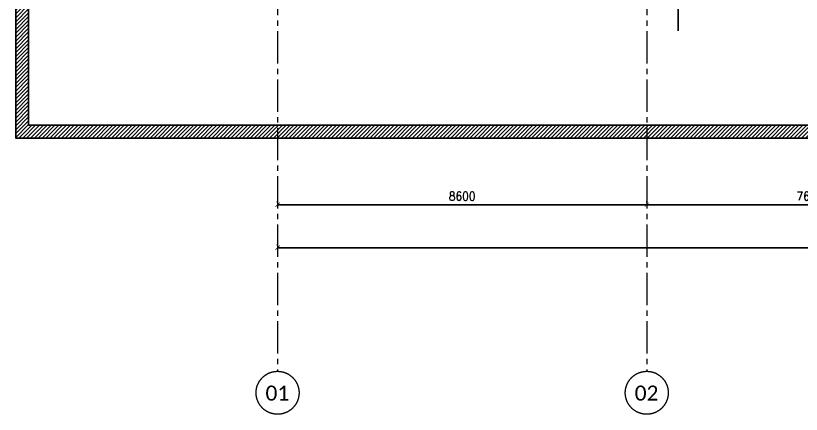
# Model space of a CAD drawing. Header units: millimetres. Extents: x -967280 to 3852, y 2833 to 1955156.
# Drawn here: x -746929 to -728629, y 371611 to 380885 of the extents above; entities that cross this region are included whole.
import ezdxf

# ---------------------------------------------------------------- set-up
doc = ezdxf.new("R2010")
doc.units = ezdxf.units.MM
doc.header["$LTSCALE"] = 1000
doc.header["$PDMODE"] = 35
doc.header["$PDSIZE"] = 25
for name, pattern in [('$0$DASHED2', [0.375, 0.25, -0.125]), ('Columns_Structural070816$0$CENTER2', [1.125, 0.75, -0.125, 0.125, -0.125]), ('HRZN_Line-Ptrn-Sold', [9144001.0, 9144000.0, -1])]:
    doc.linetypes.add(name, pattern=pattern)
for name, color, linetype in [('_N-DIM 3', 7, 'Continuous'), ('R.C. footing', 4, 'Continuous'), ('S - BATH Hach', 1, 'Continuous'), ('st_cir_mesh', 2, 'Continuous')]:
    doc.layers.add(name, color=color, linetype=linetype)
for name, color, linetype, lineweight in [('A-AX-ATT-100', 7, 'HRZN_Line-Ptrn-Sold', 18), ('S - column', 6, 'Continuous', 60), ('ST-000-AXIS', 9, 'Columns_Structural070816$0$CENTER2', 9), ('ST-RFT-BOT', 2, '$0$DASHED2', 30)]:
    doc.layers.add(name, color=color, linetype=linetype, lineweight=lineweight)
doc.styles.add('Calibri_2', font='calibri.ttf', dxfattribs={"height": 300})
doc.styles.add('TUNELNO', font='romans.shx', dxfattribs={"width": 0.9})
doc.dimstyles.new('Copy(2) of DSEC', dxfattribs={"dimtxt": 200, "dimasz": 100, "dimexe": 50, "dimexo": 80, "dimgap": 100, "dimtad": 1, "dimdec": 0, "dimrnd": 5, "dimzin": 0, "dimdsep": 46, "dimtxsty": 'TUNELNO', "dimblk": 'ARCHTICK', "dimcen": 0.09, "dimclrd": 1, "dimclre": 1, "dimclrt": 3, "dimadec": 0, "dimazin": 0, "dimtfac": 0.78125, "dimtdec": 0, "dimtix": 1, "dimtmove": 2, "dimatfit": 3, "dimldrblk": 'ARCHTICK', "dimfxl": 1, "dimtolj": 1, "dimtzin": 0, "dimarcsym": 0})

# ---------------------------------------------------------------- blocks, each defined once
blk = doc.blocks.new('A$C46269fcd new')
at = {"layer": 'S - BATH Hach', "ltscale": 30, "transparency": 33554483}
h = blk.add_hatch(dxfattribs=at)
h.set_pattern_fill('ANSI31', color=1, scale=20)
h.set_pattern_definition([(45, (643184.17, -484711.8), (-44.9012806, 44.9012806), [])])
h.paths.add_polyline_path([(47835, 35800), (47835, -9200), (-6100, -9200), (-6100, 35800), (-5800, 35800), (-5800, -8900), (47535, -8900), (47535, 35800)])
at = {"layer": 'R.C. footing', "color": 4, "ltscale": 30}
blk.add_lwpolyline([(47835, 35800), (47835, -9200), (-6100, -9200), (-6100, 35800), (-5800, 35800), (-5800, -8900), (47535, -8900), (47535, 35800)], close=True, dxfattribs=at)
blk = doc.blocks.new('_ArchTick')
at = {"color": 0, "linetype": 'ByBlock', "const_width": 0.15}
blk.add_lwpolyline([(-0.5, -0.5), (0.5, 0.5)], dxfattribs=at)
blk = doc.blocks.new('*D1518')
at = {"layer": '_N-DIM 3', "color": 1, "linetype": 'Continuous', "lineweight": -2, "ltscale": 30, "transparency": 16777216}
for p, q in [((525499, 699769), (525499, 699739)), ((533099, 699689), (525499, 699689)), ((533099, 699769), (533099, 699739))]:
    blk.add_line(p, q, dxfattribs=at)
at = {"layer": 'Defpoints', "color": 0, "linetype": 'Continuous', "ltscale": 30, "transparency": 16777216}
for p in [(525499, 699689), (525499, 699689), (533099, 699689)]:
    blk.add_point(p, dxfattribs=at)
at = {"layer": '_N-DIM 3', "color": 1, "linetype": 'Continuous', "lineweight": -2, "ltscale": 30, "transparency": 16777216, "xscale": 100, "yscale": 100, "zscale": 100, "rotation": 180}
blk.add_blockref('_ArchTick', (525499, 699689), dxfattribs=at)
at = {"layer": '_N-DIM 3', "color": 1, "linetype": 'Continuous', "lineweight": -2, "ltscale": 30, "transparency": 16777216, "xscale": 100, "yscale": 100, "zscale": 100}
blk.add_blockref('_ArchTick', (533099, 699689), dxfattribs=at)
at = {"layer": '_N-DIM 3', "color": 3, "linetype": 'Continuous', "ltscale": 30, "transparency": 16777216, "insert": (529299, 699889), "char_height": 200, "attachment_point": 5, "style": 'TUNELNO'}
blk.add_mtext('\\A1;7600', dxfattribs=at)
blk = doc.blocks.new('*D1519')
at = {"layer": '_N-DIM 3', "color": 1, "linetype": 'Continuous', "lineweight": -2, "ltscale": 30, "transparency": 16777216}
for p, q in [((516899, 699769), (516899, 699739)), ((525499, 699689), (516899, 699689)), ((525499, 699769), (525499, 699739))]:
    blk.add_line(p, q, dxfattribs=at)
at = {"layer": 'Defpoints', "color": 0, "linetype": 'Continuous', "ltscale": 30, "transparency": 16777216}
for p in [(516899, 699689), (516899, 699689), (525499, 699689)]:
    blk.add_point(p, dxfattribs=at)
at = {"layer": '_N-DIM 3', "color": 1, "linetype": 'Continuous', "lineweight": -2, "ltscale": 30, "transparency": 16777216, "xscale": 100, "yscale": 100, "zscale": 100, "rotation": 180}
blk.add_blockref('_ArchTick', (516899, 699689), dxfattribs=at)
at = {"layer": '_N-DIM 3', "color": 1, "linetype": 'Continuous', "lineweight": -2, "ltscale": 30, "transparency": 16777216, "xscale": 100, "yscale": 100, "zscale": 100}
blk.add_blockref('_ArchTick', (525499, 699689), dxfattribs=at)
at = {"layer": '_N-DIM 3', "color": 3, "linetype": 'Continuous', "ltscale": 30, "transparency": 16777216, "insert": (521199, 699889), "char_height": 200, "attachment_point": 5, "style": 'TUNELNO'}
blk.add_mtext('\\A1;8600', dxfattribs=at)
blk = doc.blocks.new('*D1520')
at = {"layer": '_N-DIM 3', "color": 1, "linetype": 'Continuous', "lineweight": -2, "ltscale": 30, "transparency": 16777216}
for p, q in [((516899, 698769), (516899, 698739)), ((563099, 698689), (516899, 698689)), ((563099, 698769), (563099, 698739))]:
    blk.add_line(p, q, dxfattribs=at)
at = {"layer": 'Defpoints', "color": 0, "linetype": 'Continuous', "ltscale": 30, "transparency": 16777216}
for p in [(516899, 698689), (516899, 698689), (563099, 698689)]:
    blk.add_point(p, dxfattribs=at)
at = {"layer": '_N-DIM 3', "color": 1, "linetype": 'Continuous', "lineweight": -2, "ltscale": 30, "transparency": 16777216, "xscale": 100, "yscale": 100, "zscale": 100, "rotation": 180}
blk.add_blockref('_ArchTick', (516899, 698689), dxfattribs=at)
at = {"layer": '_N-DIM 3', "color": 1, "linetype": 'Continuous', "lineweight": -2, "ltscale": 30, "transparency": 16777216, "xscale": 100, "yscale": 100, "zscale": 100}
blk.add_blockref('_ArchTick', (563099, 698689), dxfattribs=at)
at = {"layer": '_N-DIM 3', "color": 3, "linetype": 'Continuous', "ltscale": 30, "transparency": 16777216, "insert": (539999, 698889), "char_height": 200, "attachment_point": 5, "style": 'TUNELNO'}
blk.add_mtext('\\A1;46200', dxfattribs=at)
blk = doc.blocks.new('Grid - HRZN_G-Datm-Grid-Head-1554275-FIRST FLOOR FFL_1_')
at = {"layer": 'A-AX-ATT-100'}
blk.add_circle((0, 0), 5, dxfattribs=at)
blk = doc.blocks.new('AXES-00')
at = {"layer": 'ST-000-AXIS'}
for p, q in [((516898.9, 750979.6), (516898.9, 695813.8)), ((525498.9, 750979.6), (525498.9, 695813.8))]:
    blk.add_line(p, q, dxfattribs=at)
at = {"layer": 'A-AX-ATT-100', "xscale": 99.99999999999993, "yscale": 99.99999999999993, "zscale": 99.99999999999993, "rotation": 180}
blk.add_blockref('Grid - HRZN_G-Datm-Grid-Head-1554275-FIRST FLOOR FFL_1_', (525498.9, 695313.8), dxfattribs=at)
at = {"layer": 'st_cir_mesh', "xscale": 99.99999999999993, "yscale": 99.99999999999993, "zscale": 99.99999999999993, "rotation": 180}
blk.add_blockref('Grid - HRZN_G-Datm-Grid-Head-1554275-FIRST FLOOR FFL_1_', (516898.9, 695313.8), dxfattribs=at)
at = {"layer": 'A-AX-ATT-100', "linetype": 'Continuous', "lineweight": 13, "char_height": 350, "width": 673.417, "attachment_point": 1, "style": 'Calibri_2'}
for s, insert in [('01', (516618, 695481.8)), ('02', (525218, 695481.8))]:
    blk.add_mtext(s, dxfattribs=dict(at, insert=insert))
at = {"layer": '_N-DIM 3', "color": 3, "linetype": 'Continuous', "ltscale": 30}
for base, p1, p2, picture, middle in [((516898.9, 699688.7), (525498.9, 699688.7), (516898.9, 699688.7), '*D1519', (521198.9, 699888.7)), ((525498.9, 699688.7), (533098.9, 699688.7), (525498.9, 699688.7), '*D1518', (529298.9, 699888.7)), ((516898.9, 698688.7), (563098.9, 698688.7), (516898.9, 698688.7), '*D1520', (539998.9, 698888.7))]:
    dim = blk.add_linear_dim(base=base, p1=p1, p2=p2, dimstyle='Copy(2) of DSEC', dxfattribs=at)
    dim.commit()
    dim.dimension.update_dxf_attribs({"geometry": picture, "text_midpoint": middle})

msp = doc.modelspace()

# ---------------------------------------------------------------- linework, layer by layer
at = {"layer": 'ST-RFT-BOT', "ltscale": 30}
msp.add_lwpolyline([(-731500.6, 380536.8), (-731500.6, 381094), (-731500.6, 383979.7), (-731500.6, 384536.8)], dxfattribs=at)

# ---------------------------------------------------------------- block references
at = {"layer": '_N-DIM 3', "color": 6, "linetype": 'Continuous', "ltscale": 30}
msp.add_blockref('AXES-00', (-1257727.6, -323202.4), dxfattribs=at)
at = {"layer": 'S - column', "color": 7, "true_color": 0xffffff}
msp.add_blockref('A$C46269fcd new', (-740828.7, 387237.4), dxfattribs=at)

doc.saveas('drawing.dxf')
